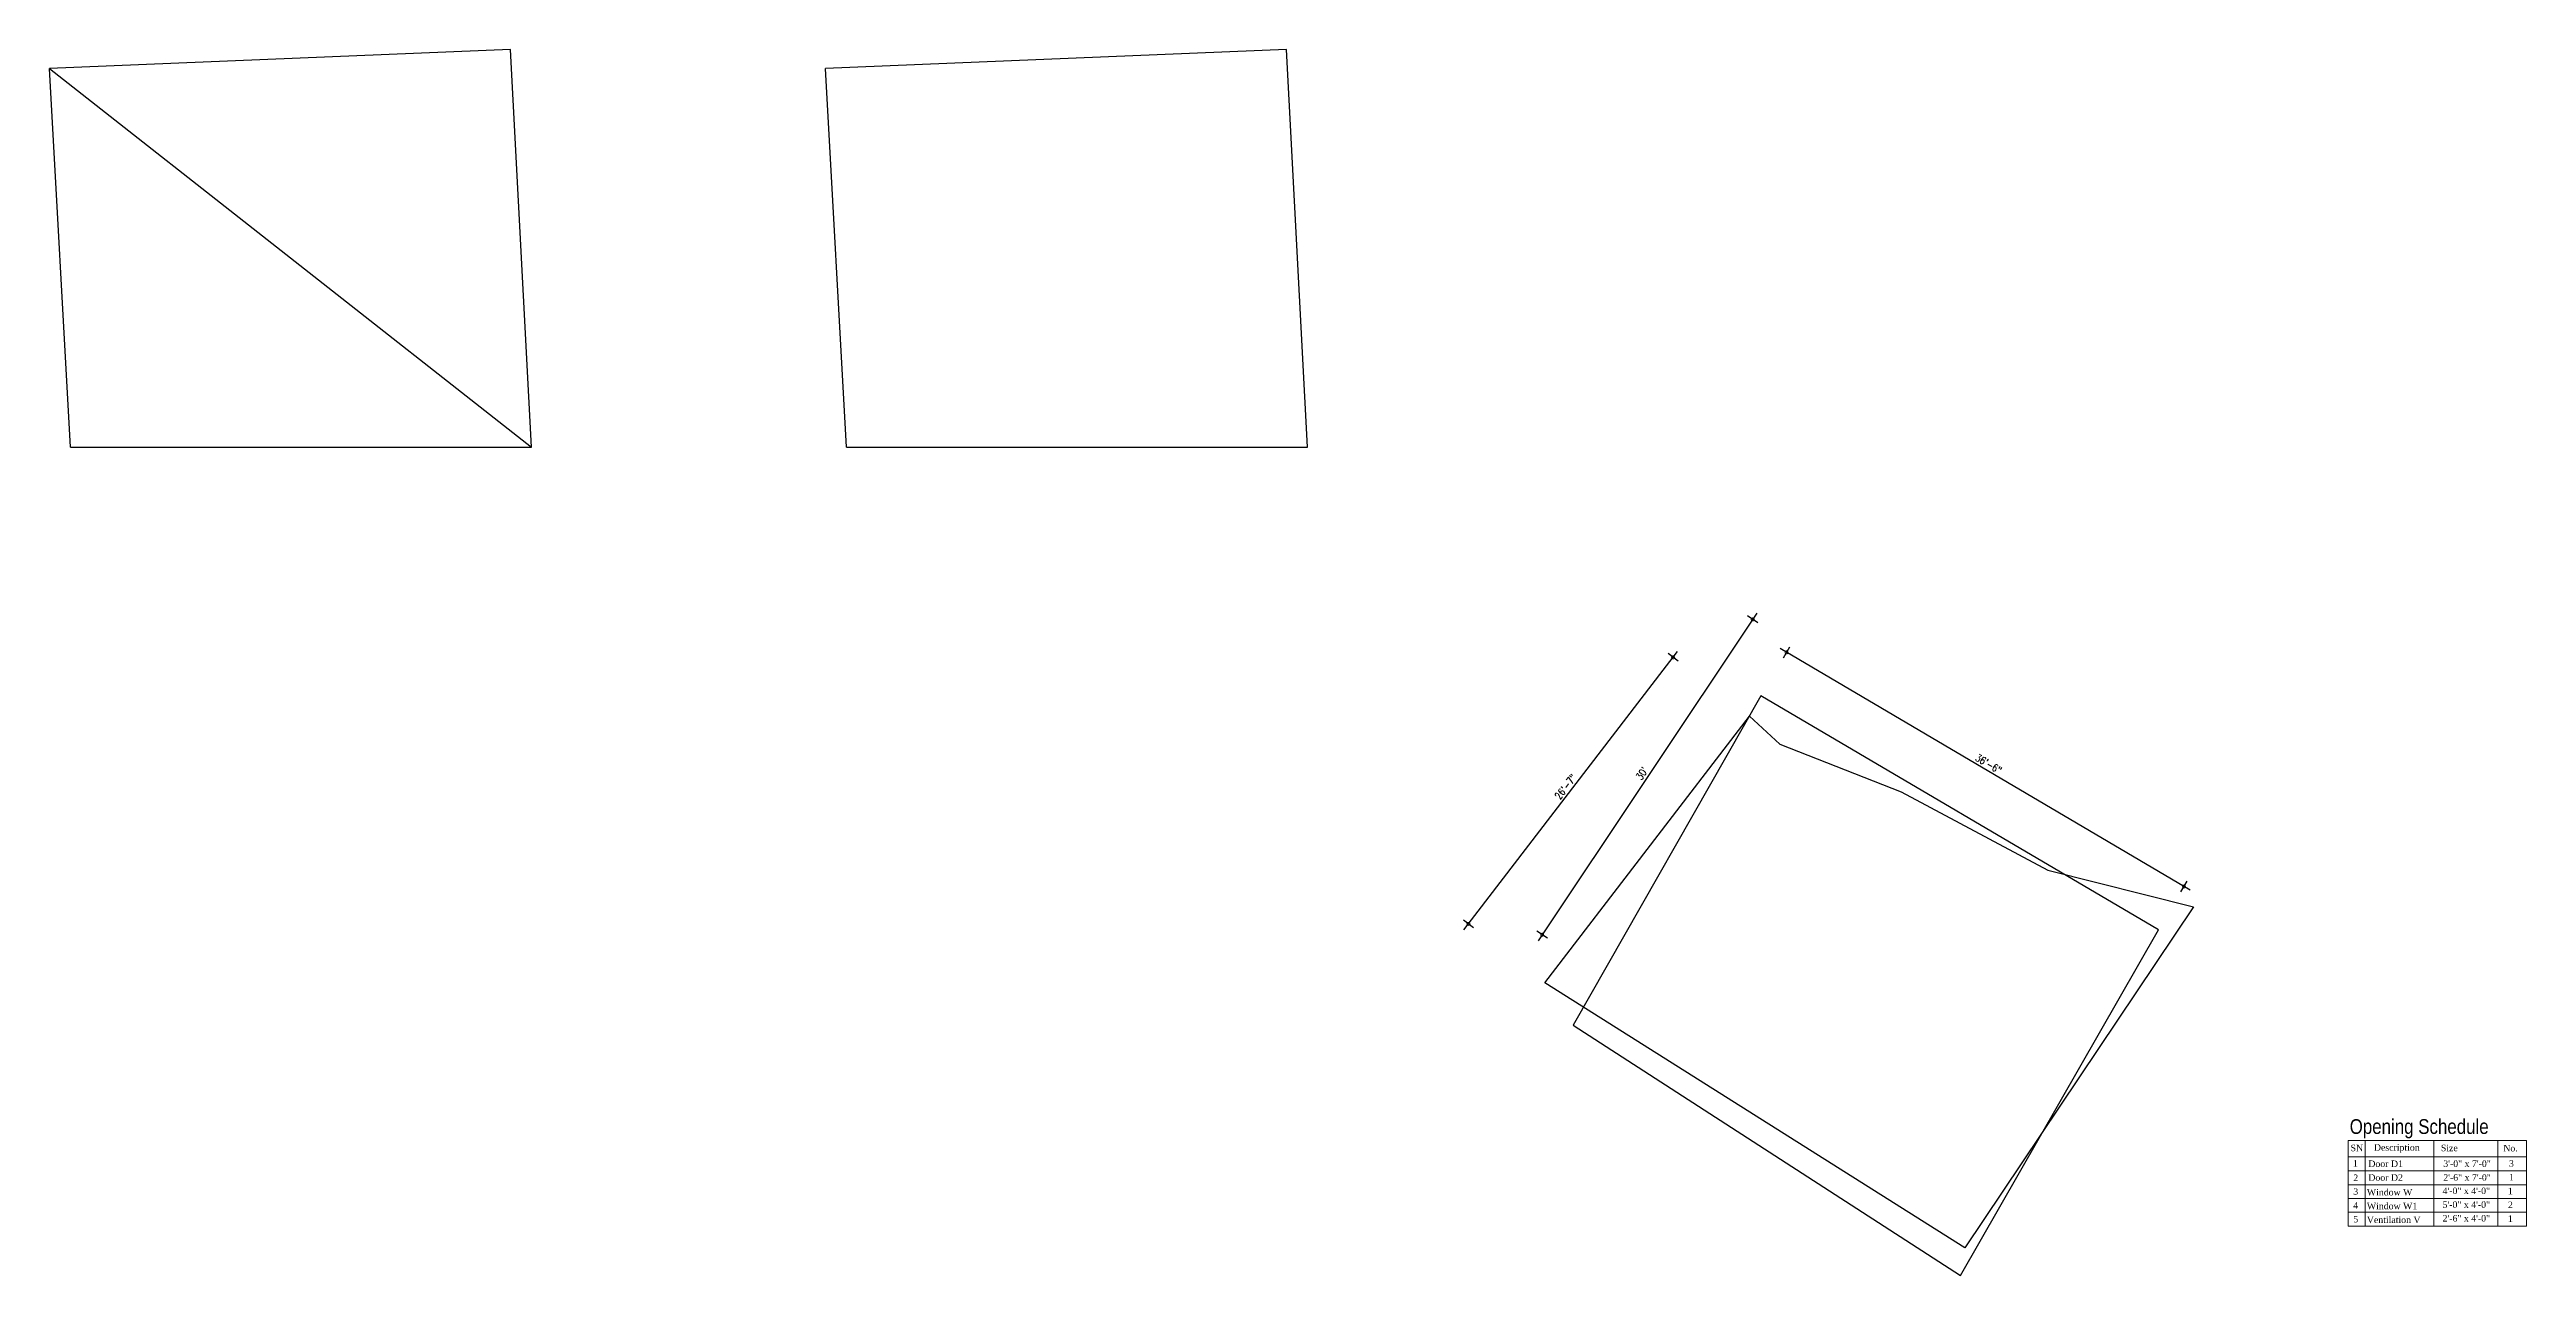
# Model space of a CAD drawing. Header units: inches. Extents: x 367408 to 389323, y -53247 to -41521.
# Drawn here: x 372605 to 374957, y -51767 to -50603 of the extents above; entities that cross this region are included whole.
import ezdxf

# ---------------------------------------------------------------- set-up
doc = ezdxf.new("R2010")
doc.units = ezdxf.units.IN
doc.header["$LTSCALE"] = 2
doc.header["$MEASUREMENT"] = 0
doc.header["$PDMODE"] = 34
doc.layers.get('0').update_dxf_attribs({"linetype": 'CONTINUOUS'})
doc.layers.get('DEFPOINTS').update_dxf_attribs({"color": 141, "linetype": 'CONTINUOUS'})
doc.layers.add('OUTLINE', color=1, linetype='CONTINUOUS', lineweight=25)
doc.layers.add('steps', color=253, linetype='CONTINUOUS', lineweight=20)
doc.styles.add('ROMANS', font='Romans.shx', dxfattribs={"width": 0.8})
doc.styles.get("Standard").update_dxf_attribs({"font": 'ARIALN.TTF'})
doc.styles.add('TIMES', font='times.ttf')
doc.dimstyles.new('8 SCALE', dxfattribs={"dimscale": 0, "dimtxt": 7, "dimasz": 6, "dimexe": 6, "dimexo": 2, "dimgap": 2, "dimtad": 1, "dimdec": 0, "dimzin": 0, "dimdsep": 46, "dimlunit": 4, "dimtxsty": 'ROMANS', "dimblk": 'DOTSMALL', "dimcen": 0, "dimdle": 7, "dimclrd": 8, "dimclre": 8, "dimclrt": 3, "dimadec": 0, "dimazin": 0, "dimtfac": 1, "dimtdec": 0, "dimtofl": 0, "dimtmove": 2, "dimatfit": 3, "dimfxl": 6, "dimfxlon": 1, "dimtolj": 1, "dimtzin": 0, "dimarcsym": 0})

# ---------------------------------------------------------------- blocks, each defined once
blk = doc.blocks.new('_DOTSMALL')
at = {"color": 0, "linetype": 'ByBlock', "const_width": 0.5}
blk.add_lwpolyline([(-0.0625, 0, 1), (0.0625, 0, 1)], format="xyb", close=True, dxfattribs=at)
blk = doc.blocks.new('*D938')
at = {"layer": 'DEFPOINTS', "color": 0, "transparency": 16777216}
for p in [(374273.9, -51178.4), (374022.6, -51443.5), (374073.9, -51477.8)]:
    blk.add_point(p, dxfattribs=at)
at = {"layer": 'OUTLINE', "color": 8, "lineweight": -2, "transparency": 16777216}
for p, q in [((374226.4, -51138.3), (374018.7, -51449.3)), ((374227.5, -51147.5), (374217.6, -51140.8)), ((374027.6, -51446.8), (374017.6, -51440.2))]:
    blk.add_line(p, q, dxfattribs=at)
at = {"layer": 'OUTLINE', "color": 8, "lineweight": -2, "transparency": 16777216, "xscale": 6, "yscale": 6, "zscale": 6}
for p, rotation in [((374222.6, -51144.2), 56.25493621581595), ((374022.6, -51443.5), 236.2549362158159)]:
    blk.add_blockref('_DOTSMALL', p, dxfattribs=dict(at, rotation=rotation))
at = {"layer": 'OUTLINE', "color": 3, "transparency": 16777216, "insert": (374117.4, -51290.4), "char_height": 7, "attachment_point": 5, "rotation": 56.2549, "style": 'ROMANS'}
blk.add_mtext("\\A1;30'", dxfattribs=at)
blk = doc.blocks.new('*D939')
at = {"layer": 'DEFPOINTS', "color": 0, "transparency": 16777216}
for p in [(374147, -51180.2), (374219.7, -51236.1), (374025.3, -51489.1)]:
    blk.add_point(p, dxfattribs=at)
at = {"layer": 'OUTLINE', "color": 8, "lineweight": -2, "transparency": 16777216}
for p, q in [((373948.3, -51438.8), (374151.3, -51174.7)), ((374151.8, -51183.9), (374142.3, -51176.6)), ((373957.3, -51436.9), (373947.8, -51429.6))]:
    blk.add_line(p, q, dxfattribs=at)
at = {"layer": 'OUTLINE', "color": 8, "lineweight": -2, "transparency": 16777216, "xscale": 6, "yscale": 6, "zscale": 6}
for p, rotation in [((374147, -51180.2), 52.45617321744911), ((373952.6, -51433.2), 232.4561732174491)]:
    blk.add_blockref('_DOTSMALL', p, dxfattribs=dict(at, rotation=rotation))
at = {"layer": 'OUTLINE', "color": 3, "transparency": 16777216, "insert": (374044.9, -51303), "char_height": 7, "attachment_point": 5, "rotation": 52.4562, "style": 'ROMANS'}
blk.add_mtext('\\A1;26\'-7"', dxfattribs=at)
blk = doc.blocks.new('*D940')
at = {"layer": 'DEFPOINTS', "color": 0, "transparency": 16777216}
for p in [(374254.7, -51175.5), (374230.4, -51216.7), (374607.9, -51438.9)]:
    blk.add_point(p, dxfattribs=at)
at = {"layer": 'OUTLINE', "color": 8, "lineweight": -2, "transparency": 16777216}
for p, q in [((374638.2, -51401.3), (374248.7, -51171.9)), ((374251.7, -51180.6), (374257.8, -51170.3)), ((374629.1, -51402.9), (374635.2, -51392.6))]:
    blk.add_line(p, q, dxfattribs=at)
at = {"layer": 'OUTLINE', "color": 8, "lineweight": -2, "transparency": 16777216, "xscale": 6, "yscale": 6, "zscale": 6}
for p, rotation in [((374254.7, -51175.5), 149.5086788483184), ((374632.1, -51397.7), 329.5086788483184)]:
    blk.add_blockref('_DOTSMALL', p, dxfattribs=dict(at, rotation=rotation))
at = {"layer": 'OUTLINE', "color": 3, "transparency": 16777216, "insert": (374446.6, -51281.3), "char_height": 7, "attachment_point": 5, "rotation": 329.5087, "style": 'ROMANS'}
blk.add_mtext('\\A1;36\'-6"', dxfattribs=at)

msp = doc.modelspace()

# ---------------------------------------------------------------- linework, layer by layer
at = {"layer": 'OUTLINE'}
for p, q in [((373042.6, -50603.2), (372604.9, -50621.2)), ((373062.7, -50980.7), (373042.6, -50603.2)), ((373779.7, -50603.2), (373342, -50621.2)), ((373799.8, -50980.7), (373779.7, -50603.2)), ((372624.7, -50980.7), (372604.9, -50621.2)), ((372604.9, -50621.2), (373062.7, -50980.7)), ((373361.8, -50980.7), (373342, -50621.2)), ((372624.7, -50980.7), (373062.7, -50980.7)), ((373361.8, -50980.7), (373799.8, -50980.7))]:
    msp.add_line(p, q, dxfattribs=at)
msp.add_lwpolyline([(374025.3, -51489.1), (374219.7, -51236.1), (374248.2, -51262.5), (374363.7, -51307.9), (374502.8, -51382.1), (374641.2, -51417), (374424.2, -51740.7)], close=True, dxfattribs=at)
at = {"layer": 'OUTLINE', "color": 2, "true_color": 0xf1eb1f}
msp.add_lwpolyline([(374607.9, -51438.9), (374230.4, -51216.7), (374052, -51529.4), (374420, -51766.9)], close=True, dxfattribs=at)
at = {"layer": 'steps', "color": 7, "lineweight": 5, "ltscale": 0.3}
for p, q in [((374788.3, -51638.8), (374957.5, -51638.8)), ((374788.3, -51720.1), (374788.3, -51638.8)), ((374788.3, -51654.2), (374957.5, -51654.2)), ((374788.3, -51654.2), (374957.5, -51654.2)), ((374804.2, -51638.8), (374804.2, -51720.1)), ((374869.6, -51638.8), (374869.6, -51720.1)), ((374930.2, -51638.8), (374930.2, -51720.1)), ((374957.5, -51638.8), (374957.5, -51720.1)), ((374788.3, -51667.8), (374957.5, -51667.8)), ((374788.3, -51680.8), (374957.5, -51680.8)), ((374788.3, -51693.9), (374957.5, -51693.9)), ((374788.3, -51707), (374957.5, -51707)), ((374788.3, -51720.1), (374957.5, -51720.1))]:
    msp.add_line(p, q, dxfattribs=at)

# ---------------------------------------------------------------- texts
at = {"color": 7, "linetype": 'ByBlock', "lineweight": 5}
msp.add_text('Opening Schedule', height=14, dxfattribs=at).set_placement((374789.6, -51632.6))
at = {"layer": 'steps', "color": 7, "lineweight": 5, "ltscale": 0.3, "style": 'TIMES'}
for s, height, p in [('SN', 6.17, (374790.4, -51649)), ('1', 6.17, (374792.7, -51663.6)), ('Door D1', 6.17, (374807.3, -51664)), ('Description', 6.169, (374812.6, -51648.5)), ('Size', 6.17, (374876.2, -51649)), ('3\'-0" x 7\'-0"', 6.169, (374878.5, -51663.9)), ('No.', 6.17, (374935.5, -51649.2)), ('3', 6.17, (374940.9, -51663.7)), ('2', 6.17, (374793, -51677.3)), ('3', 6.17, (374793, -51690.4)), ('Window W', 6.17, (374805.9, -51691)), ('Door D2', 6.17, (374807.3, -51677.1)), ('4\'-0" x 4\'-0"', 6.169, (374877.8, -51689.7)), ('2\'-6" x 7\'-0"', 6.169, (374878.5, -51677)), ('1', 6.17, (374939.9, -51689.9)), ('1', 6.17, (374940.9, -51676.8)), ('4', 6.17, (374793, -51703.5)), ('Window W1', 6.17, (374805.9, -51704.1)), ('5\'-0" x 4\'-0"', 6.169, (374877.8, -51702.8)), ('2', 6.17, (374939.9, -51703)), ('5', 6.17, (374793, -51716.6)), ('Ventilation V', 6.169, (374805.9, -51717.2)), ('2\'-6" x 4\'-0"', 6.169, (374877.8, -51715.8)), ('1', 6.17, (374939.9, -51716.1))]:
    msp.add_text(s, height=height, dxfattribs=at).set_placement(p)

# ---------------------------------------------------------------- dimensions: what is measured, and where the dimension line sits
at = {"layer": 'OUTLINE'}
for p1, p2, distance, picture, middle in [((374273.9, -51178.4), (374073.9, -51477.8), -61.7, '*D938', (374117.4, -51290.4)), ((374025.3, -51489.1), (374219.7, -51236.1), 91.7, '*D939', (374044.9, -51303)), ((374607.9, -51438.9), (374230.4, -51216.7), -47.8, '*D940', (374446.6, -51281.3))]:
    dim = msp.add_aligned_dim(p1=p1, p2=p2, distance=distance, dimstyle='8 SCALE', override={"dimscale": 1}, dxfattribs=at)
    dim.commit()
    dim.dimension.update_dxf_attribs({"geometry": picture, "text_midpoint": middle})

doc.saveas('drawing.dxf')
